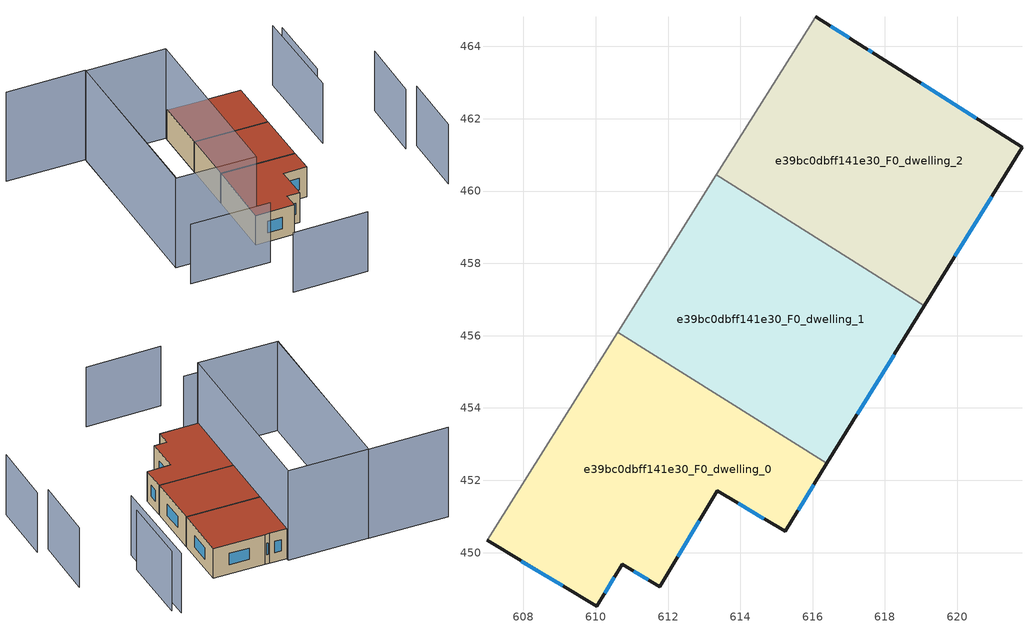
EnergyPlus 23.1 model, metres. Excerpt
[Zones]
e39bc0dbff141e30_F0_dwelling_0
 floor ground (EU_floor_Construction): 616.4,452.47 615.24,450.59 613.36,451.71 611.77,449.05 610.73,449.68 610.03,448.51 606.99,450.34 610.61,456.1 z0
 wall outside (EU_wall_Construction): 606.99,450.34 610.03,448.51 610.73,449.68 611.77,449.05 613.36,451.71 615.24,450.59 616.4,452.47 z0:3
 wall adiabatic (EU_wall_Construction): 610.61,456.1 606.99,450.34 z0:3
 wall to e39bc0dbff141e30_F0_dwelling_1 (EU_wall_Construction): 616.4,452.47 610.61,456.1 z0:3
 window (EU_Window_Construction): 611.06,449.48 611.45,449.25 / 610.25,448.87 610.51,449.31 / 607.94,449.77 609.09,449.08 / 615.6,451.17 616.03,451.88 / 613.95,451.36 614.65,450.94 / 612.27,449.88 612.87,450.88 z0.93:2.07
 roof outside (EU_roof_Construction): 615.24,450.59 616.4,452.47 610.61,456.1 606.99,450.34 610.03,448.51 610.73,449.68 611.77,449.05 613.36,451.71 z3
e39bc0dbff141e30_F0_dwelling_1
 floor ground (EU_floor_Construction): 619.09,456.83 616.4,452.47 610.61,456.1 613.33,460.44 z0
 wall outside (EU_wall_Construction): 616.4,452.47 619.09,456.83 z0:3
 wall adiabatic (EU_wall_Construction): 613.33,460.44 610.61,456.1 z0:3
 wall to e39bc0dbff141e30_F0_dwelling_2 (EU_wall_Construction): 619.09,456.83 613.33,460.44 z0:3
 window (EU_Window_Construction): 617.24,453.83 618.25,455.47 z0.93:2.07
 roof outside (EU_roof_Construction): 616.4,452.47 619.09,456.83 613.33,460.44 610.61,456.1 z3
e39bc0dbff141e30_F0_dwelling_2
 floor ground (EU_floor_Construction): 621.79,461.21 619.09,456.83 613.33,460.44 616.08,464.83 617.44,463.97 617.74,463.78 z0
 wall outside (EU_wall_Construction): 619.09,456.83 621.79,461.21 617.74,463.78 617.44,463.97 616.08,464.83 z0:3
 wall adiabatic (EU_wall_Construction): 616.08,464.83 613.33,460.44 z0:3
 window (EU_Window_Construction): 617.02,464.24 616.5,464.56 / 617.64,463.84 617.53,463.91 / 620.53,462.01 619,462.98 / 619.93,458.2 620.95,459.85 z0.93:2.07
 roof outside (EU_roof_Construction): 619.09,456.83 621.79,461.21 617.74,463.78 617.44,463.97 616.08,464.83 613.33,460.44 z3
shading: 623.14,441.71 626.4,446.87 / 625.58,447.39 628.83,452.54 / 624.15,455.21 627.64,460.86 / 622.58,453.66 627.46,461.7 / 602.86,444.06 608.75,440.45 / 599.38,451.88 605.53,448.01 z0:6; 603.75,472.83 609.96,468.97 / 609.96,468.97 600.77,454.19 / 616.21,465.03 606.94,450.26 / 606.94,450.26 600.69,454.18 / 600.69,454.18 609.95,468.96 / 609.95,468.96 616.21,465.03 z0:9
[Building]
EU S2 Campaign: North Axis=0; Terrain=City; Solar Distribution=FullExterior
[Site:Location]
Montreal-Trudeau.Intl.AP: Latitude=45.4667; Longitude=-73.75; Time Zone=-5; Elevation=36
[SizingPeriod:WeatherFileDays]
AnnualSizingPeriod: Begin Month=1; Begin Day of Month=1; End Month=12; End Day of Month=31; Day of Week for Start Day=Monday; Use Weather File Daylight Saving Period=No; Use Weather File Rain and Snow Indicators=No
[MATERIAL]
EU_InternalMass_Material: Roughness=MediumRough; Thickness=0.1; Conductivity=1; Density=1800; Specific Heat=900; Thermal Absorptance=0.9; Solar Absorptance=0.7; Visible Absorptance=0.7
[MATERIAL:NOMASS] Roughness=MediumRough; Thermal Absorptance=0.9; Solar Absorptance=0.7; Visible Absorptance=0.7
Name | Thermal Resistance
EU_wall_NoMass; EU_floor_NoMass | 1.36485
EU_roof_NoMass | 2.55992
[WINDOWMATERIAL:SIMPLEGLAZINGSYSTEM]
EU_Window_SimpleGlazing: UFactor=3.92339; Solar Heat Gain Coefficient=0.8; Visible Transmittance=0.8
[CONSTRUCTION]
EU_wall_Construction: EU_wall_NoMass
EU_roof_Construction: EU_roof_NoMass
EU_floor_Construction: EU_floor_NoMass
EU_Window_Construction: EU_Window_SimpleGlazing
EU_InternalMass_Construction: EU_InternalMass_Material
[ZONE] Type=1; Multiplier=1; Ceiling Height=autocalculate; Floor Area=autocalculate; Part of Total Floor Area=Yes
Name | Volume
e39bc0dbff141e30_F0_dwelling_0 | 104.8125
e39bc0dbff141e30_F0_dwelling_1 | 104.829
e39bc0dbff141e30_F0_dwelling_2 | 104.823
[INTERNALMASS] Construction=EU_InternalMass_Construction
Name | Zone or ZoneList | Surface Area
e39bc0dbff141e30_F0_dwelling_0_EU_InternalMass | e39bc0dbff141e30_F0_dwelling_0 | 34.9377
e39bc0dbff141e30_F0_dwelling_1_EU_InternalMass | e39bc0dbff141e30_F0_dwelling_1 | 34.9432
e39bc0dbff141e30_F0_dwelling_2_EU_InternalMass | e39bc0dbff141e30_F0_dwelling_2 | 34.9409
[OTHEREQUIPMENT] Fuel Type=Electricity; Design Level Calculation Method=Watts/Area; Power per Zone Floor Area=1; Fraction Latent=0; Fraction Radiant=0; Fraction Lost=0; Carbon Dioxide Generation Rate=0; EndUse Subcategory=EU_Step8_InternalGains
Name | Zone or ZoneList or Space or SpaceList | Schedule
EU_Step8_InternalGain_e39bc0dbff141e30_F0_dwelling_0_f000 | e39bc0dbff141e30_F0_dwelling_0 | EU_Step8_GainSchedule_e39bc0dbff141e30_F0_dwelling_0_f000
EU_Step8_InternalGain_e39bc0dbff141e30_F0_dwelling_1_f000 | e39bc0dbff141e30_F0_dwelling_1 | EU_Step8_GainSchedule_e39bc0dbff141e30_F0_dwelling_1_f000
EU_Step8_InternalGain_e39bc0dbff141e30_F0_dwelling_2_f000 | e39bc0dbff141e30_F0_dwelling_2 | EU_Step8_GainSchedule_e39bc0dbff141e30_F0_dwelling_2_f000
[ZONEVENTILATION:DESIGNFLOWRATE] Schedule=EU_AlwaysOn; Design Flow Rate Calculation Method=AirChanges/Hour; Air Changes per Hour=0.860309; Ventilation Type=Natural; Fan Pressure Rise=0; Fan Total Efficiency=1; Constant Term Coefficient=1; Temperature Term Coefficient=0; Velocity Term Coefficient=0; Velocity Squared Term Coefficient=0; Minimum Indoor Temperature=-100; Maximum Indoor Temperature=100; Delta Temperature=-100; Minimum Outdoor Temperature=-100; Maximum Outdoor Temperature=100; Maximum Wind Speed=40
Name | Zone or ZoneList or Space or SpaceList
EU_ConstantAir_e39bc0dbff141e30_F0_dwelling_0 | e39bc0dbff141e30_F0_dwelling_0
EU_ConstantAir_e39bc0dbff141e30_F0_dwelling_1 | e39bc0dbff141e30_F0_dwelling_1
EU_ConstantAir_e39bc0dbff141e30_F0_dwelling_2 | e39bc0dbff141e30_F0_dwelling_2
[HVACTEMPLATE:THERMOSTAT] Constant Heating Setpoint=20; Constant Cooling Setpoint=50
EU_HeatOnly_e39bc0dbff141e30_F0_dwelling_0; EU_HeatOnly_e39bc0dbff141e30_F0_dwelling_1; EU_HeatOnly_e39bc0dbff141e30_F0_dwelling_2
[HVACTEMPLATE:ZONE:IDEALLOADSAIRSYSTEM] System Availability Schedule=EU_AlwaysOn; Maximum Heating Supply Air Temperature=50; Minimum Cooling Supply Air Temperature=13; Maximum Heating Supply Air Humidity Ratio=0.0156; Minimum Cooling Supply Air Humidity Ratio=0.0077; Heating Limit=NoLimit; Cooling Limit=NoLimit; Heating Availability Schedule=EU_AlwaysOn; Cooling Availability Schedule=EU_CoolingOff; Dehumidification Control Type=ConstantSensibleHeatRatio; Cooling Sensible Heat Ratio=0.7; Dehumidification Setpoint=60; Humidification Control Type=None; Humidification Setpoint=30; Outdoor Air Method=None; Outdoor Air Flow Rate per Person=0.00944; Outdoor Air Flow Rate per Zone Floor Area=0; Outdoor Air Flow Rate per Zone=0; Demand Controlled Ventilation Type=None; Outdoor Air Economizer Type=NoEconomizer; Heat Recovery Type=None; Sensible Heat Recovery Effectiveness=0.7; Latent Heat Recovery Effectiveness=0.65
Name | Template Thermostat
e39bc0dbff141e30_F0_dwelling_0 | EU_HeatOnly_e39bc0dbff141e30_F0_dwelling_0
e39bc0dbff141e30_F0_dwelling_1 | EU_HeatOnly_e39bc0dbff141e30_F0_dwelling_1
e39bc0dbff141e30_F0_dwelling_2 | EU_HeatOnly_e39bc0dbff141e30_F0_dwelling_2
[SIZING:ZONE] Zone Cooling Design Supply Air Temperature Input Method=SupplyAirTemperature; Zone Cooling Design Supply Air Temperature=13; Zone Heating Design Supply Air Temperature Input Method=SupplyAirTemperature; Zone Heating Design Supply Air Temperature=50; Zone Cooling Design Supply Air Humidity Ratio=0.008; Zone Heating Design Supply Air Humidity Ratio=0.008; Cooling Design Air Flow Method=DesignDay; Cooling Design Air Flow Rate=0; Cooling Minimum Air Flow per Zone Floor Area=0.000762; Cooling Minimum Air Flow=0; Cooling Minimum Air Flow Fraction=0.2; Heating Design Air Flow Method=DesignDay; Heating Design Air Flow Rate=0; Heating Maximum Air Flow per Zone Floor Area=0.002032; Heating Maximum Air Flow=0.141576; Heating Maximum Air Flow Fraction=0.3; Account for Dedicated Outdoor Air System=No; Dedicated Outdoor Air System Control Strategy=NeutralSupplyAir; Dedicated Outdoor Air Low Setpoint Temperature for Design=autosize; Dedicated Outdoor Air High Setpoint Temperature for Design=autosize; Zone Load Sizing Method=Sensible Load Only No Latent Load; Zone Latent Cooling Design Supply Air Humidity Ratio Input Method=HumidityRatioDifference; Zone Cooling Design Supply Air Humidity Ratio Difference=0.005; Zone Latent Heating Design Supply Air Humidity Ratio Input Method=HumidityRatioDifference; Zone Humidification Design Supply Air Humidity Ratio Difference=0.005
e39bc0dbff141e30_F0_dwelling_0; e39bc0dbff141e30_F0_dwelling_1; e39bc0dbff141e30_F0_dwelling_2
[SCHEDULE:CONSTANT]
Name | Hourly Value
EU_AlwaysOn | 1
EU_CoolingOff | 0
[SCHEDULE:FILE] Column Number=1; Rows to Skip at Top=0; Number of Hours of Data=8760; Column Separator=Comma; Interpolate to Timestep=No; Minutes per Item=60; Adjust Schedule for Daylight Savings=Yes
Name | File
EU_Step8_GainSchedule_e39bc0dbff141e30_F0_dwelling_0_f000 | ../../schedules/e39bc0dbff141e30/e39bc0dbff141e30_F0_dwelling_0_f000_gain.csv
EU_Step8_GainSchedule_e39bc0dbff141e30_F0_dwelling_1_f000 | ../../schedules/e39bc0dbff141e30/e39bc0dbff141e30_F0_dwelling_1_f000_gain.csv
EU_Step8_GainSchedule_e39bc0dbff141e30_F0_dwelling_2_f000 | ../../schedules/e39bc0dbff141e30/e39bc0dbff141e30_F0_dwelling_2_f000_gain.csv
